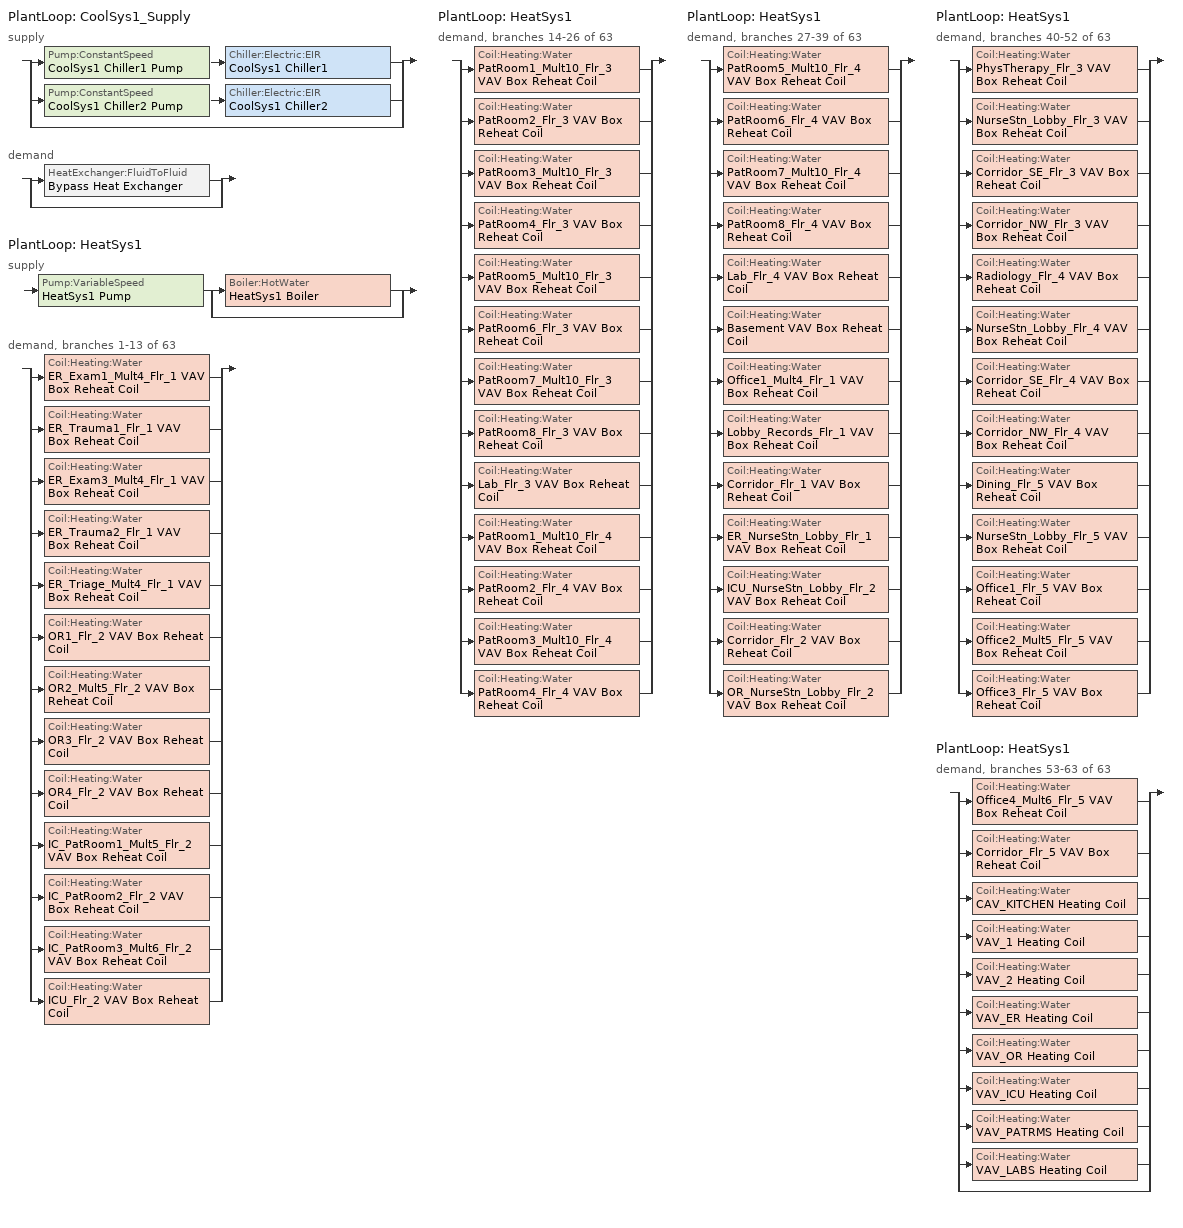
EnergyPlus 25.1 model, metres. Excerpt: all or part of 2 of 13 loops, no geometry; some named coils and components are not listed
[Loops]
PlantLoop 'CoolSys1_Supply'
 supply: split
  | Pump:ConstantSpeed 'CoolSys1 Chiller1 Pump' > Chiller:Electric:EIR 'CoolSys1 Chiller1'
  | Pump:ConstantSpeed 'CoolSys1 Chiller2 Pump' > Chiller:Electric:EIR 'CoolSys1 Chiller2'
  | bypass
 demand: split
  | HeatExchanger:FluidToFluid 'Bypass Heat Exchanger'
  | bypass
PlantLoop 'HeatSys1'
 supply: Pump:VariableSpeed 'HeatSys1 Pump' > split
  | Boiler:HotWater 'HeatSys1 Boiler'
  | bypass
 demand, branches 1-13 of 63: split
  | Coil:Heating:Water 'ER_Exam1_Mult4_Flr_1 VAV Box Reheat Coil'
  | Coil:Heating:Water 'ER_Trauma1_Flr_1 VAV Box Reheat Coil'
  | Coil:Heating:Water 'ER_Exam3_Mult4_Flr_1 VAV Box Reheat Coil'
  | Coil:Heating:Water 'ER_Trauma2_Flr_1 VAV Box Reheat Coil'
  | Coil:Heating:Water 'ER_Triage_Mult4_Flr_1 VAV Box Reheat Coil'
  | Coil:Heating:Water 'OR1_Flr_2 VAV Box Reheat Coil'
  | Coil:Heating:Water 'OR2_Mult5_Flr_2 VAV Box Reheat Coil'
  | Coil:Heating:Water 'OR3_Flr_2 VAV Box Reheat Coil'
  | Coil:Heating:Water 'OR4_Flr_2 VAV Box Reheat Coil'
  | Coil:Heating:Water 'IC_PatRoom1_Mult5_Flr_2 VAV Box Reheat Coil'
  | Coil:Heating:Water 'IC_PatRoom2_Flr_2 VAV Box Reheat Coil'
  | Coil:Heating:Water 'IC_PatRoom3_Mult6_Flr_2 VAV Box Reheat Coil'
  | Coil:Heating:Water 'ICU_Flr_2 VAV Box Reheat Coil'
PlantLoop 'HeatSys1'
 demand, branches 14-26 of 63: split
  | Coil:Heating:Water 'PatRoom1_Mult10_Flr_3 VAV Box Reheat Coil'
  | Coil:Heating:Water 'PatRoom2_Flr_3 VAV Box Reheat Coil'
  | Coil:Heating:Water 'PatRoom3_Mult10_Flr_3 VAV Box Reheat Coil'
  | Coil:Heating:Water 'PatRoom4_Flr_3 VAV Box Reheat Coil'
  | Coil:Heating:Water 'PatRoom5_Mult10_Flr_3 VAV Box Reheat Coil'
  | Coil:Heating:Water 'PatRoom6_Flr_3 VAV Box Reheat Coil'
  | Coil:Heating:Water 'PatRoom7_Mult10_Flr_3 VAV Box Reheat Coil'
  | Coil:Heating:Water 'PatRoom8_Flr_3 VAV Box Reheat Coil'
  | Coil:Heating:Water 'Lab_Flr_3 VAV Box Reheat Coil'
  | Coil:Heating:Water 'PatRoom1_Mult10_Flr_4 VAV Box Reheat Coil'
  | Coil:Heating:Water 'PatRoom2_Flr_4 VAV Box Reheat Coil'
  | Coil:Heating:Water 'PatRoom3_Mult10_Flr_4 VAV Box Reheat Coil'
  | Coil:Heating:Water 'PatRoom4_Flr_4 VAV Box Reheat Coil'
PlantLoop 'HeatSys1'
 demand, branches 27-39 of 63: split
  | Coil:Heating:Water 'PatRoom5_Mult10_Flr_4 VAV Box Reheat Coil'
  | Coil:Heating:Water 'PatRoom6_Flr_4 VAV Box Reheat Coil'
  | Coil:Heating:Water 'PatRoom7_Mult10_Flr_4 VAV Box Reheat Coil'
  | Coil:Heating:Water 'PatRoom8_Flr_4 VAV Box Reheat Coil'
  | Coil:Heating:Water 'Lab_Flr_4 VAV Box Reheat Coil'
  | Coil:Heating:Water 'Basement VAV Box Reheat Coil'
  | Coil:Heating:Water 'Office1_Mult4_Flr_1 VAV Box Reheat Coil'
  | Coil:Heating:Water 'Lobby_Records_Flr_1 VAV Box Reheat Coil'
  | Coil:Heating:Water 'Corridor_Flr_1 VAV Box Reheat Coil'
  | Coil:Heating:Water 'ER_NurseStn_Lobby_Flr_1 VAV Box Reheat Coil'
  | Coil:Heating:Water 'ICU_NurseStn_Lobby_Flr_2 VAV Box Reheat Coil'
  | Coil:Heating:Water 'Corridor_Flr_2 VAV Box Reheat Coil'
  | Coil:Heating:Water 'OR_NurseStn_Lobby_Flr_2 VAV Box Reheat Coil'
PlantLoop 'HeatSys1'
 demand, branches 40-52 of 63: split
  | Coil:Heating:Water 'PhysTherapy_Flr_3 VAV Box Reheat Coil'
  | Coil:Heating:Water 'NurseStn_Lobby_Flr_3 VAV Box Reheat Coil'
  | Coil:Heating:Water 'Corridor_SE_Flr_3 VAV Box Reheat Coil'
  | Coil:Heating:Water 'Corridor_NW_Flr_3 VAV Box Reheat Coil'
  | Coil:Heating:Water 'Radiology_Flr_4 VAV Box Reheat Coil'
  | Coil:Heating:Water 'NurseStn_Lobby_Flr_4 VAV Box Reheat Coil'
  | Coil:Heating:Water 'Corridor_SE_Flr_4 VAV Box Reheat Coil'
  | Coil:Heating:Water 'Corridor_NW_Flr_4 VAV Box Reheat Coil'
  | Coil:Heating:Water 'Dining_Flr_5 VAV Box Reheat Coil'
  | Coil:Heating:Water 'NurseStn_Lobby_Flr_5 VAV Box Reheat Coil'
  | Coil:Heating:Water 'Office1_Flr_5 VAV Box Reheat Coil'
  | Coil:Heating:Water 'Office2_Mult5_Flr_5 VAV Box Reheat Coil'
  | Coil:Heating:Water 'Office3_Flr_5 VAV Box Reheat Coil'
PlantLoop 'HeatSys1'
 demand, branches 53-63 of 63: split
  | Coil:Heating:Water 'Office4_Mult6_Flr_5 VAV Box Reheat Coil'
  | Coil:Heating:Water 'Corridor_Flr_5 VAV Box Reheat Coil'
  | Coil:Heating:Water 'CAV_KITCHEN Heating Coil'
  | Coil:Heating:Water 'VAV_1 Heating Coil'
  | Coil:Heating:Water 'VAV_2 Heating Coil'
  | Coil:Heating:Water 'VAV_ER Heating Coil'
  | Coil:Heating:Water 'VAV_OR Heating Coil'
  | Coil:Heating:Water 'VAV_ICU Heating Coil'
  | Coil:Heating:Water 'VAV_PATRMS Heating Coil'
  | Coil:Heating:Water 'VAV_LABS Heating Coil'
  | bypass
[Boiler:HotWater]
HeatSys1 Boiler: Boiler flow mode=LeavingSetpointModulated; Design water flow rate=Autosize; Efficiency curve temperature evaluation variable=LeavingBoiler; Fuel type=NaturalGas; Maximum part load ratio=1.2; Minimum part load ratio=0; Nominal capacity=1.84178e+06; Nominal thermal efficiency=0.8125; Normalized boiler efficiency curve=HeatSys1 Boiler Efficiency Curve; On cycle parasitic electric load=0; Optimum part load ratio=1; Sizing factor=1; Water outlet upper temperature limit=95
[Chiller:Electric:EIR] Chiller flow mode=ConstantFlow; Condenser type=WaterCooled; Cooling capacity function of temperature curve=ASHRAE901_AppJ_wtr_E_pdsp_gt528lt1055kW_5.33COP_6.54IPLV.SI_cap-f-t; Design heat recovery water flow rate=0; Electric input to cooling output ratio function of part load ratio curve=ASHRAE901_AppJ_wtr_E_pdsp_gt528lt1055kW_5.33COP_6.54IPLV.SI_eir-f-plr; Electric input to cooling output ratio function of temperature curve=ASHRAE901_AppJ_wtr_E_pdsp_gt528lt1055kW_5.33COP_6.54IPLV.SI_eir-f-t; Leaving chilled water lower temperature limit=5; Maximum part load ratio=1; Minimum part load ratio=0.25; Minimum unloading ratio=0.25; Optimum part load ratio=1; Reference capacity=994249; Reference chilled water flow rate=0.0284354; Reference condenser fluid flow rate=Autosize; Reference cop=5.33; Reference entering condenser fluid temperature=29.4444; Reference leaving chilled water temperature=6.67
CoolSys1 Chiller1; CoolSys1 Chiller2
[Coil:Heating:Water] Availability schedule=Always_On; Maximum water flow rate=Autosize; Performance input method=UFactorTimesAreaAndDesignWaterFlowRate; Rated capacity=Autosize; Rated inlet air temperature=-20; Rated inlet water temperature=82.22; Rated outlet air temperature=40; Rated outlet water temperature=54.44; U factor times area value=Autosize
Basement VAV Box Reheat Coil; Corridor_Flr_1 VAV Box Reheat Coil; Corridor_Flr_2 VAV Box Reheat Coil; Corridor_Flr_5 VAV Box Reheat Coil; Corridor_NW_Flr_3 VAV Box Reheat Coil; Corridor_NW_Flr_4 VAV Box Reheat Coil; Corridor_SE_Flr_3 VAV Box Reheat Coil; Corridor_SE_Flr_4 VAV Box Reheat Coil; Dining_Flr_5 VAV Box Reheat Coil; ER_Exam1_Mult4_Flr_1 VAV Box Reheat Coil; ER_Exam3_Mult4_Flr_1 VAV Box Reheat Coil; ER_NurseStn_Lobby_Flr_1 VAV Box Reheat Coil; ER_Trauma1_Flr_1 VAV Box Reheat Coil; ER_Trauma2_Flr_1 VAV Box Reheat Coil; ER_Triage_Mult4_Flr_1 VAV Box Reheat Coil; ICU_Flr_2 VAV Box Reheat Coil; ICU_NurseStn_Lobby_Flr_2 VAV Box Reheat Coil; IC_PatRoom1_Mult5_Flr_2 VAV Box Reheat Coil; IC_PatRoom2_Flr_2 VAV Box Reheat Coil; IC_PatRoom3_Mult6_Flr_2 VAV Box Reheat Coil; Lab_Flr_3 VAV Box Reheat Coil; Lab_Flr_4 VAV Box Reheat Coil; Lobby_Records_Flr_1 VAV Box Reheat Coil; NurseStn_Lobby_Flr_3 VAV Box Reheat Coil; NurseStn_Lobby_Flr_4 VAV Box Reheat Coil; NurseStn_Lobby_Flr_5 VAV Box Reheat Coil; OR1_Flr_2 VAV Box Reheat Coil; OR2_Mult5_Flr_2 VAV Box Reheat Coil; OR3_Flr_2 VAV Box Reheat Coil; OR4_Flr_2 VAV Box Reheat Coil; OR_NurseStn_Lobby_Flr_2 VAV Box Reheat Coil; Office1_Flr_5 VAV Box Reheat Coil; Office1_Mult4_Flr_1 VAV Box Reheat Coil; Office2_Mult5_Flr_5 VAV Box Reheat Coil; Office3_Flr_5 VAV Box Reheat Coil; Office4_Mult6_Flr_5 VAV Box Reheat Coil; PatRoom1_Mult10_Flr_3 VAV Box Reheat Coil; PatRoom1_Mult10_Flr_4 VAV Box Reheat Coil; PatRoom2_Flr_3 VAV Box Reheat Coil; PatRoom2_Flr_4 VAV Box Reheat Coil; PatRoom3_Mult10_Flr_3 VAV Box Reheat Coil; PatRoom3_Mult10_Flr_4 VAV Box Reheat Coil; PatRoom4_Flr_3 VAV Box Reheat Coil; PatRoom4_Flr_4 VAV Box Reheat Coil; PatRoom5_Mult10_Flr_3 VAV Box Reheat Coil; PatRoom5_Mult10_Flr_4 VAV Box Reheat Coil; PatRoom6_Flr_3 VAV Box Reheat Coil; PatRoom6_Flr_4 VAV Box Reheat Coil; PatRoom7_Mult10_Flr_3 VAV Box Reheat Coil; PatRoom7_Mult10_Flr_4 VAV Box Reheat Coil; PatRoom8_Flr_3 VAV Box Reheat Coil; PatRoom8_Flr_4 VAV Box Reheat Coil; PhysTherapy_Flr_3 VAV Box Reheat Coil; Radiology_Flr_4 VAV Box Reheat Coil
[EnergyManagementSystem:Actuator]
Name | Actuated component control type | Actuated component type | Actuated component unique
Chiller1PumpFlow | Pump Mass Flow Rate | Pump | COOLSYS1 CHILLER1 PUMP
Chiller2PumpFlow | Pump Mass Flow Rate | Pump | COOLSYS1 CHILLER2 PUMP
Chiller2PumpStatus | On/Off Supervisory | Plant Component Pump:ConstantSpeed | COOLSYS1 CHILLER2 PUMP
Chiller2Status | On/Off Supervisory | Plant Component Chiller:Electric:EIR | COOLSYS1 CHILLER2
[EnergyManagementSystem:InternalVariable]
Chiller2PumpDesignFlow: Internal data index key=COOLSYS1 CHILLER2 PUMP; Internal data type=Pump Maximum Mass Flow Rate
[EnergyManagementSystem:Sensor]
Name | Output variable or output meter index key | Output variable or output meter
BoilerPLR | HeatSys1 Boiler | Boiler Part Load Ratio
Chiller1_Status | CoolSys1 Chiller1 | Chiller Electricity Rate
Chiller2_Status | CoolSys1 Chiller2 | Chiller Electricity Rate
ChillerPlantDemandLoad | CoolSys1_Supply | Plant Supply Side Cooling Demand Rate
[PlantEquipmentList]
CoolSys1 Equipment List 1: CoolSys1 Chiller1, Chiller:Electric:EIR
CoolSys1 Equipment List 2: CoolSys1 Chiller1, Chiller:Electric:EIR, CoolSys1 Chiller2, Chiller:Electric:EIR
HeatSys1 Equipment List: HeatSys1 Boiler, Boiler:HotWater
[PlantEquipmentOperation:CoolingLoad]
CoolSys1 Operation Scheme: Load range 1 lower limit=0; Load range 1 upper limit=994249; Load range 2 lower limit=994249; Load range 2 upper limit=1e+14; Range 1 equipment list=CoolSys1 Equipment List 1; Range 2 equipment list=CoolSys1 Equipment List 2
[PlantEquipmentOperation:HeatingLoad]
HeatSys1 Operation Scheme: Load range 1 lower limit=0; Load range 1 upper limit=1e+15; Range 1 equipment list=HeatSys1 Equipment List
[PlantEquipmentOperationSchemes] Control scheme 1 schedule=PlantOnSched
Name | Control scheme 1
CoolSys1 Loop Operation Scheme List | CoolSys1 Operation Scheme
HeatSys1 Loop Operation Scheme List | HeatSys1 Operation Scheme
[PlantLoop] Fluid type=Water; Maximum loop flow rate=Autosize; Minimum loop flow rate=0; Plant loop volume=Autocalculate
Name | Load distribution scheme | Maximum loop temperature | Minimum loop temperature | Plant equipment operation scheme
CoolSys1_Supply | UniformLoad | 98 | 1 | CoolSys1 Loop Operation Scheme List
HeatSys1 | Optimal | 100 | 10 | HeatSys1 Loop Operation Scheme List
[Pump:ConstantSpeed] Design flow rate=Autosize; Design power consumption=Autosize; Design pump head=73247.4; Design shaft power per unit flow rate per unit head=1.3889; Fraction of motor inefficiencies to fluid stream=0; Motor efficiency=0.9; Pump control type=Intermittent
CoolSys1 Chiller1 Pump; CoolSys1 Chiller2 Pump
[Pump:VariableSpeed]
HeatSys1 Pump: Design maximum flow rate=Autosize; Design power consumption=Autosize; Design pump head=180705.7; Design shaft power per unit flow rate per unit head=1.4999; Fraction of motor inefficiencies to fluid stream=0; Motor efficiency=0.9; Pump control type=Intermittent; Coefficient 1 of the part load performance curve=0; Coefficient 2 of the part load performance curve=3.2485; Coefficient 3 of the part load performance curve=-4.7443; Coefficient 4 of the part load performance curve=2.5295
[SetpointManager:Scheduled] Control variable=Temperature
Name | Schedule | Setpoint node or nodelist
CoolSys1 Loop Setpoint Manager | CW-Loop-Temp-Schedule | CoolSys1 Supply Outlet Node
HeatSys1 Boiler Setpoint Manager | HW-Loop-Temp-Schedule | HeatSys1 Supply Equipment Outlet Node
HeatSys1 Loop Setpoint Manager | HW-Loop-Temp-Schedule | HeatSys1 Supply Outlet Node
[Sizing:Plant]
Name | Design loop exit temperature | Loop design temperature difference | Loop type
HeatSys1 | 82.22 | 27.78 | Heating
CoolSys1_Supply | 7.22 | 8.33 | Cooling
[Curve:Biquadratic] Maximum value of x=16; Maximum value of y=40; Minimum value of x=4; Minimum value of y=12.8
Name | Coefficient1 constant | Coefficient2 x | Coefficient3 x 2 | Coefficient4 y | Coefficient5 y 2 | Coefficient6 x y
ASHRAE901_AppJ_wtr_E_pdsp_gt528lt1055kW_5.33COP_6.54IPLV.SI_cap-f-t | 0.800066 | 0.0353774 | -0.00148242 | 0.00646206 | -0.000227416 | 0.000187302
ASHRAE901_AppJ_wtr_E_pdsp_gt528lt1055kW_5.33COP_6.54IPLV.SI_eir-f-t | 0.620834 | -0.0236422 | 0.00129976 | 0.0135553 | 0.000188639 | -0.00042538
[Curve:Quadratic] Maximum value of x=1; Minimum value of x=0
Name | Coefficient1 constant | Coefficient2 x | Coefficient3 x 2
ASHRAE901_AppJ_wtr_E_pdsp_gt528lt1055kW_5.33COP_6.54IPLV.SI_eir-f-plr | 0.246644 | 0.184576 | 0.566463
HeatSys1 Boiler Efficiency Curve | 1 | 0 | 0
[Schedule:Compact]
ALWAYS_ON; PlantOnSched: Through: 12/31, For: AllDays, Until: 24:00, 1
CW-Loop-Temp-Schedule: Through: 12/31, For: AllDays, Until: 24:00, 6.7
HW-Loop-Temp-Schedule: Through: 12/31, For: AllDays, Until: 24:00, 82
